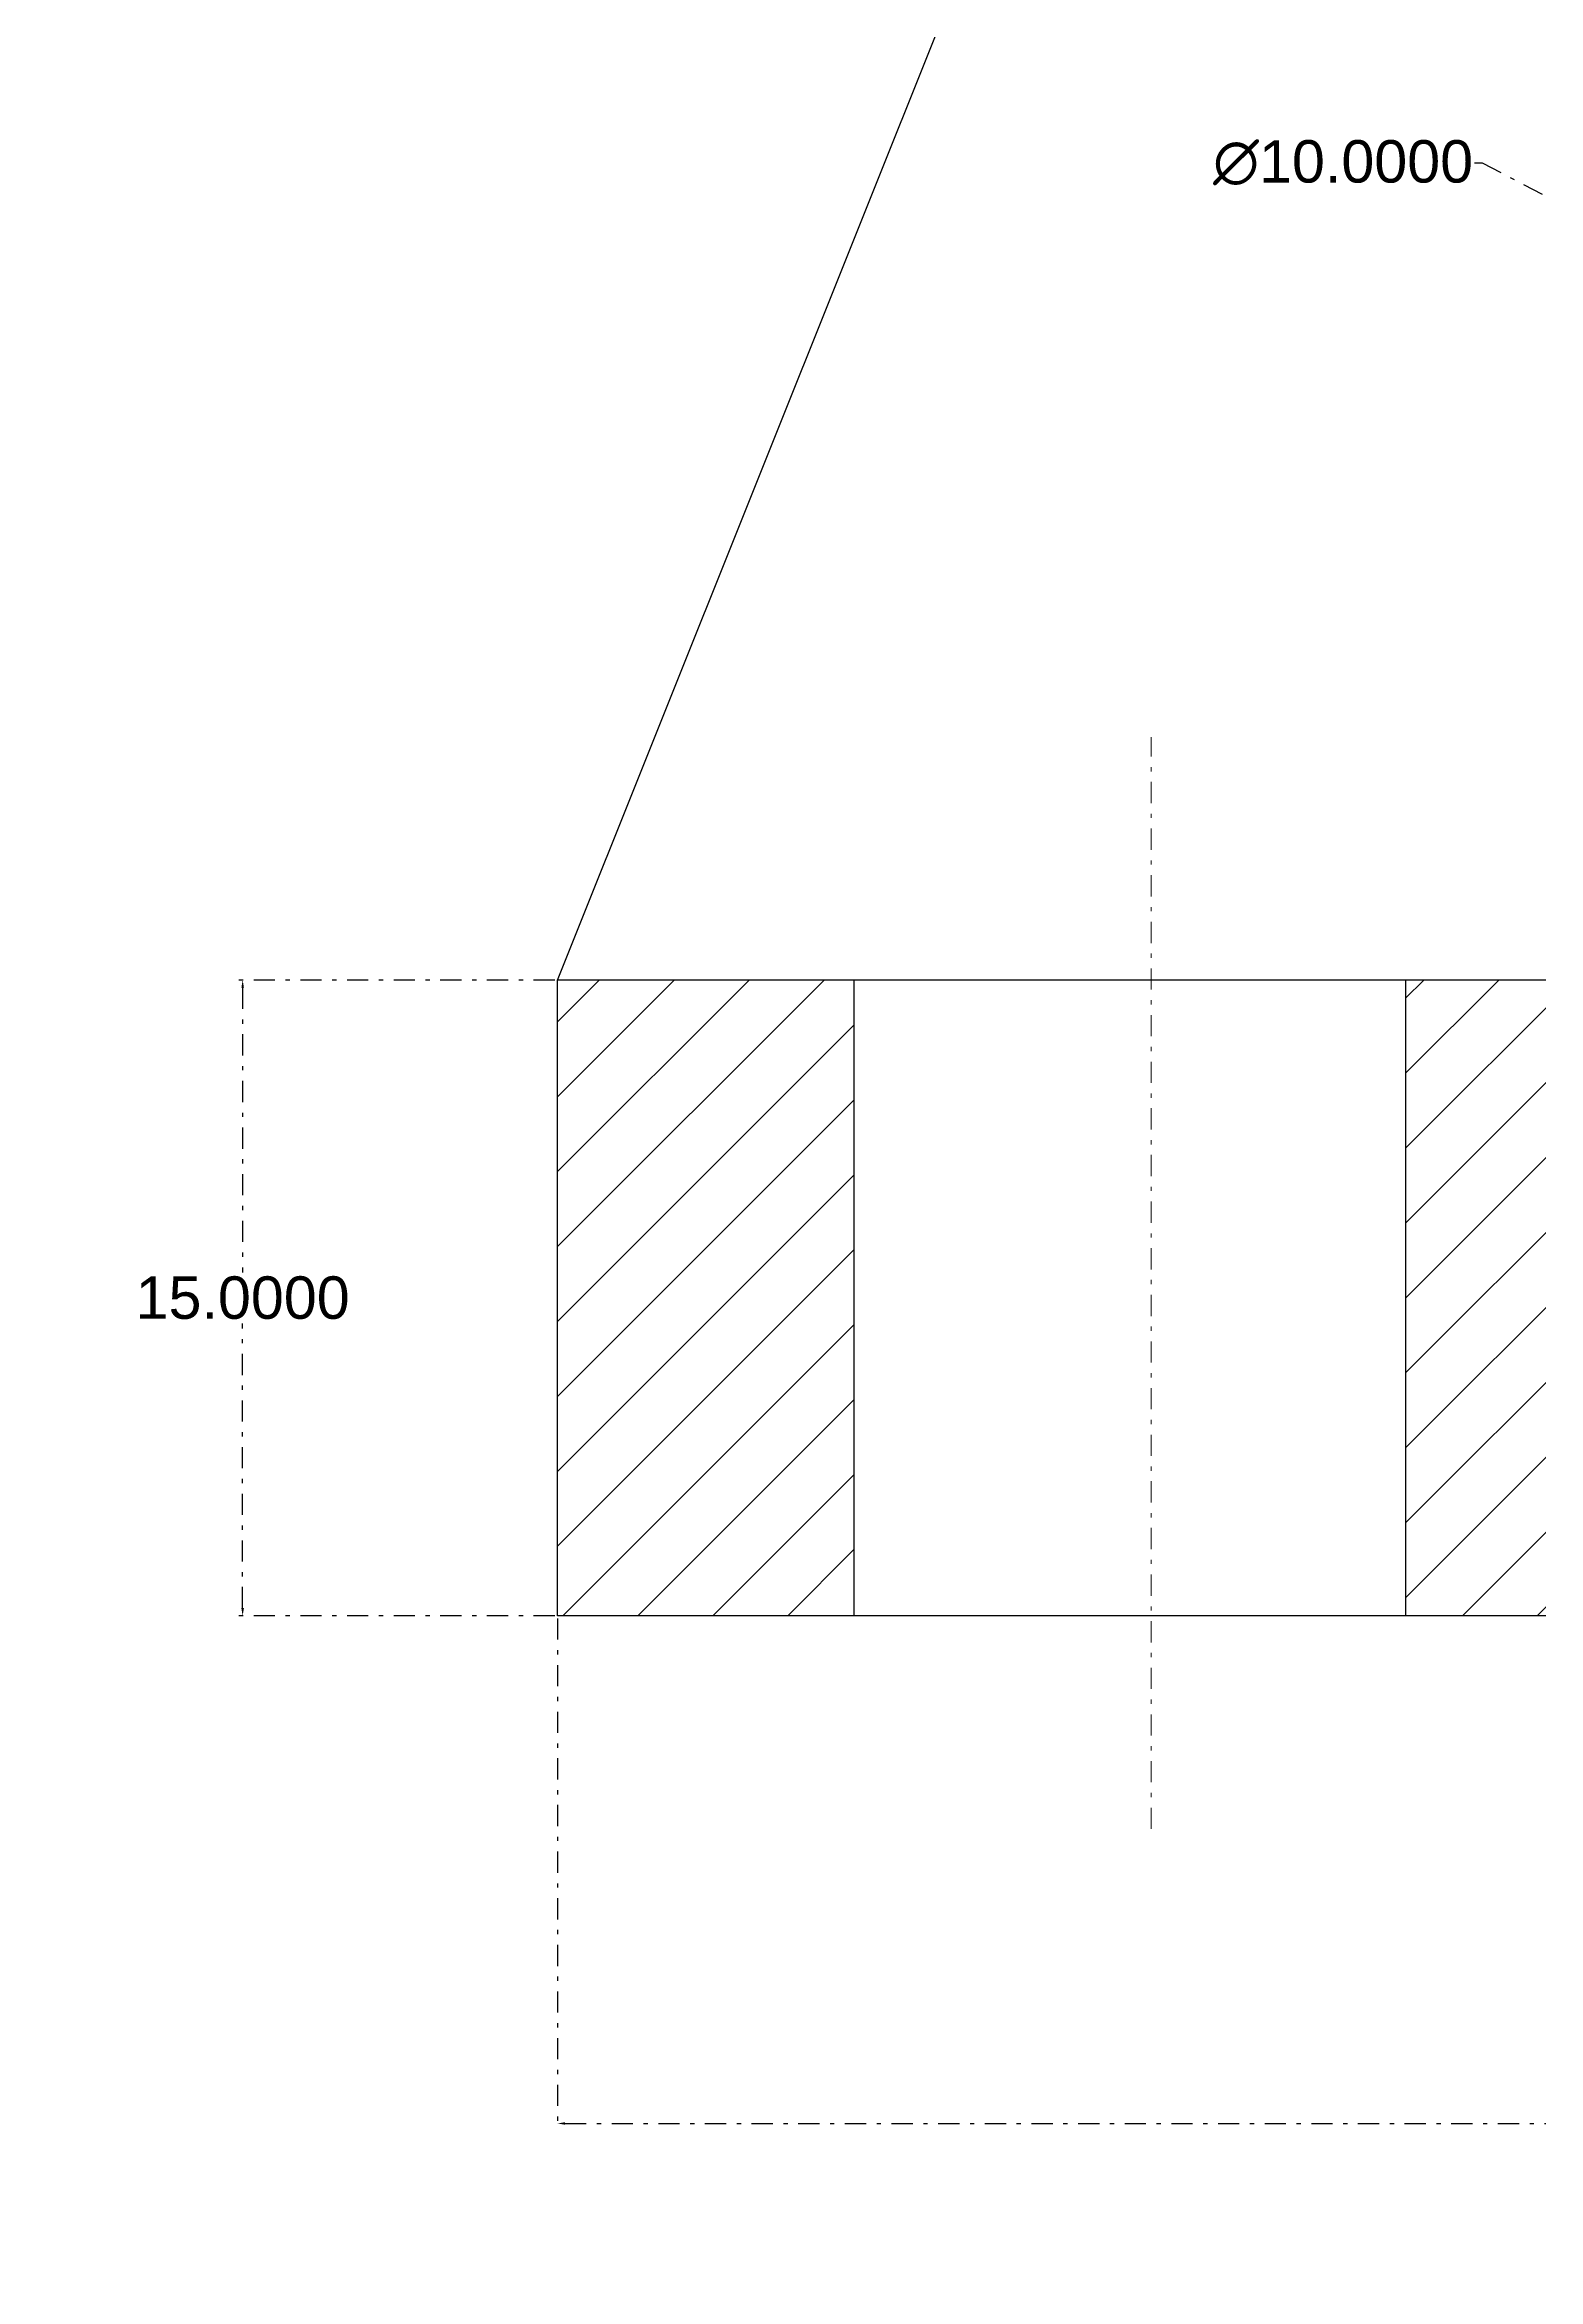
# Model space of a CAD drawing. Header units: inches. Extents: x -20 to 430, y -10 to 307.
# Drawn here: x 72.9 to 108.1, y 131.3 to 184.1 of the extents above; entities that cross this region are included whole.
import ezdxf

# ---------------------------------------------------------------- set-up
doc = ezdxf.new("R2010")
doc.units = ezdxf.units.IN
doc.header["$MEASUREMENT"] = 0
doc.linetypes.add('DASHDOT', pattern=[1, 0.5, -0.25, 0, -0.25])
doc.layers.add('AXE', color=90, linetype='DASHDOT', lineweight=15)
doc.layers.add('GROASE', color=7, linetype='Continuous', lineweight=30)
doc.styles.get("Standard").update_dxf_attribs({"font": 'arial.ttf'})
doc.dimstyles.get("Standard").update_dxf_attribs({"dimtxt": 0.18, "dimasz": 0.18, "dimexe": 0.18, "dimexo": 0.0625, "dimgap": 0.09, "dimtad": 0, "dimtih": 1, "dimtoh": 1, "dimdec": 4, "dimzin": 0, "dimdsep": 46, "dimtxsty": 'Standard', "dimcen": 0.09, "dimadec": 0, "dimazin": 0, "dimtfac": 1, "dimtdec": 4, "dimtofl": 0, "dimtmove": 0, "dimatfit": 3, "dimfxl": 1, "dimtolj": 1, "dimtzin": 0, "dimarcsym": 0})

# ---------------------------------------------------------------- blocks, each defined once
blk = doc.blocks.new('*D6')
at = {"layer": 'AXE', "color": 0, "lineweight": -2, "transparency": 16777216}
blk.add_line((130.063, 207), (142.287, 207), dxfattribs=at)
at = {"layer": 'Defpoints', "color": 0, "transparency": 16777216}
for p in [(130, 207), (142.287, 207), (0, 0)]:
    blk.add_point(p, dxfattribs=at)
at = {"layer": 'AXE', "color": 0, "transparency": 16777216, "insert": (144.792, 207), "char_height": 0.18, "attachment_point": 5}
blk.add_mtext('\\A1;{\\H5.55556x;10.0000}', dxfattribs=at)
blk = doc.blocks.new('*D7')
at = {"layer": 'AXE', "color": 0, "lineweight": -2, "transparency": 16777216}
for p, q in [((106.626, 181.282), (106.806, 181.282)), ((106.806, 181.282), (110.409, 179.399)), ((114.91, 177), (115.09, 177)), ((115, 176.91), (115, 177.09))]:
    blk.add_line(p, q, dxfattribs=at)
at = {"layer": 'AXE', "color": 0, "transparency": 16777216}
blk.add_solid([(110.423, 179.426), (110.395, 179.372), (110.569, 179.316)], dxfattribs=at)
at = {"layer": 'Defpoints', "color": 0, "transparency": 16777216}
for p in [(110.569, 179.316), (119.431, 174.684)]:
    blk.add_point(p, dxfattribs=at)
at = {"layer": 'AXE', "color": 0, "transparency": 16777216, "insert": (103.529, 181.282), "char_height": 0.18, "attachment_point": 5}
blk.add_mtext('\\A1;{\\H5.55556x;∅10.0000}', dxfattribs=at)
blk = doc.blocks.new('*D8')
at = {"layer": 'AXE', "color": 0, "lineweight": -2, "transparency": 16777216}
for p, q in [((84.938, 162), (77.396, 162)), ((77.576, 161.82), (77.576, 155.1)), ((77.576, 147.18), (77.576, 153.899)), ((84.938, 147), (77.396, 147))]:
    blk.add_line(p, q, dxfattribs=at)
at = {"layer": 'AXE', "color": 0, "transparency": 16777216}
for points in [[(77.546, 161.82), (77.606, 161.82), (77.576, 162)], [(77.546, 147.18), (77.606, 147.18), (77.576, 147)]]:
    blk.add_solid(points, dxfattribs=at)
at = {"layer": 'Defpoints', "color": 0, "transparency": 16777216}
for p in [(85, 162), (77.576, 147), (85, 147)]:
    blk.add_point(p, dxfattribs=at)
at = {"layer": 'AXE', "color": 0, "transparency": 16777216, "insert": (77.576, 154.5), "char_height": 0.18, "attachment_point": 5}
blk.add_mtext('\\A1;{\\H5.55556x;15.0000}', dxfattribs=at)
blk = doc.blocks.new('*D10')
at = {"layer": 'AXE', "color": 0, "lineweight": -2, "transparency": 16777216}
for p, q in [((85, 146.937), (85, 134.842)), ((140, 146.937), (140, 134.842)), ((85.18, 135.022), (109.948, 135.022)), ((139.82, 135.022), (115.053, 135.022))]:
    blk.add_line(p, q, dxfattribs=at)
at = {"layer": 'AXE', "color": 0, "transparency": 16777216}
for points in [[(85.18, 135.052), (85.18, 134.992), (85, 135.022)], [(139.82, 135.052), (139.82, 134.992), (140, 135.022)]]:
    blk.add_solid(points, dxfattribs=at)
at = {"layer": 'Defpoints', "color": 0, "transparency": 16777216}
for p in [(85, 147), (140, 147), (140, 135.022)]:
    blk.add_point(p, dxfattribs=at)
at = {"layer": 'AXE', "color": 0, "transparency": 16777216, "insert": (112.5, 135.022), "char_height": 0.18, "attachment_point": 5}
blk.add_mtext('\\A1;{\\H5.55556x;55.0000}', dxfattribs=at)
blk = doc.blocks.new('*D17')
at = {"layer": 'AXE', "color": 0, "lineweight": -2, "transparency": 16777216}
blk.add_line((260.063, 208.177), (268.153, 208.177), dxfattribs=at)
at = {"layer": 'Defpoints', "color": 0, "transparency": 16777216}
for p in [(260, 208.177), (268.153, 208.177), (0, 0)]:
    blk.add_point(p, dxfattribs=at)
at = {"layer": 'AXE', "color": 0, "transparency": 16777216, "insert": (270.659, 208.177), "char_height": 0.18, "attachment_point": 5}
blk.add_mtext('\\A1;{\\H5.55556x;10.0000}', dxfattribs=at)

msp = doc.modelspace()

# ---------------------------------------------------------------- hatches: boundary and pattern name
at = {"layer": 'AXE'}
h = msp.add_hatch(dxfattribs=at)
h.set_pattern_fill('ANSI31', color=256, scale=10)
h.paths.add_polyline_path([(140.00007, 271.99987), (105.00007, 271.99987), (105.00007, 256.99987), (140.00007, 256.99987)])
h.paths.add_polyline_path([(140.00007, 226.99987), (105.00007, 226.99987), (105.00007, 211.99987), (125.00007, 211.99987, -0.41421356), (130.00007, 206.99987), (130.00007, 166.99987, -0.41421356), (125.00007, 161.99987), (105.00007, 161.99987), (105.00007, 146.99987), (140.00007, 146.99987)])
h.paths.add_polyline_path([(92.00007, 161.99987), (85.00007, 161.99987), (85.00007, 146.99987), (92.00007, 146.99987)])

# ---------------------------------------------------------------- linework, layer by layer
msp.add_line((99.00007, 141.97259), (99.00007, 167.73296), dxfattribs=at)
at = {"layer": 'GROASE'}
for p, q in [((85.00007, 161.99987), (105.00007, 211.99987)), ((85.00007, 146.99987), (85.00007, 161.99987)), ((125.00007, 161.99987), (85.00007, 161.99987)), ((92.00007, 146.99987), (92.00007, 161.99987)), ((105.00007, 161.99987), (105.00007, 146.99987)), ((140.00007, 146.99987), (85.00007, 146.99987))]:
    msp.add_line(p, q, dxfattribs=at)

# ---------------------------------------------------------------- dimensions: what is measured, and where the dimension line sits
at = {"layer": 'AXE'}
for feature_location, offset, picture, middle in [((260.00007, 208.1768), (8.15335, 0), '*D17', (270.65884, 208.1768)), ((130.00007, 206.99987), (12.28686, 0), '*D6', (144.79235, 206.99987))]:
    dim = msp.add_ordinate_dim(feature_location=feature_location, offset=offset, dtype=0, origin=(0, 0), text='{\\H5.55556x;10.0000}', dimstyle='Standard', dxfattribs=at)
    dim.commit()
    dim.dimension.update_dxf_attribs({"geometry": picture, "text_midpoint": middle})
dim = msp.add_diameter_dim_2p(p1=(119.4315, 174.68416), p2=(110.56865, 179.31557), text='{\\H5.55556x;<>}', dimstyle='Standard', dxfattribs=at)
dim.commit()
dim.dimension.update_dxf_attribs({"geometry": '*D7', "text_midpoint": (103.52947, 181.28183), "dimtype": 163})
dim = msp.add_linear_dim(base=(77.57629, 146.99987), p1=(85.00007, 161.99987), p2=(85.00007, 146.99987), angle=90, text='{\\H5.55556x;<>}', dimstyle='Standard', dxfattribs=at)
dim.commit()
dim.dimension.update_dxf_attribs({"geometry": '*D8', "text_midpoint": (77.57629, 154.49987)})
dim = msp.add_linear_dim(base=(140.00007, 135.02217), p1=(85.00007, 146.99987), p2=(140.00007, 146.99987), text='{\\H5.55556x;<>}', dimstyle='Standard', dxfattribs=at)
dim.commit()
dim.dimension.update_dxf_attribs({"geometry": '*D10', "text_midpoint": (112.50007, 135.02217)})

doc.saveas('drawing.dxf')
